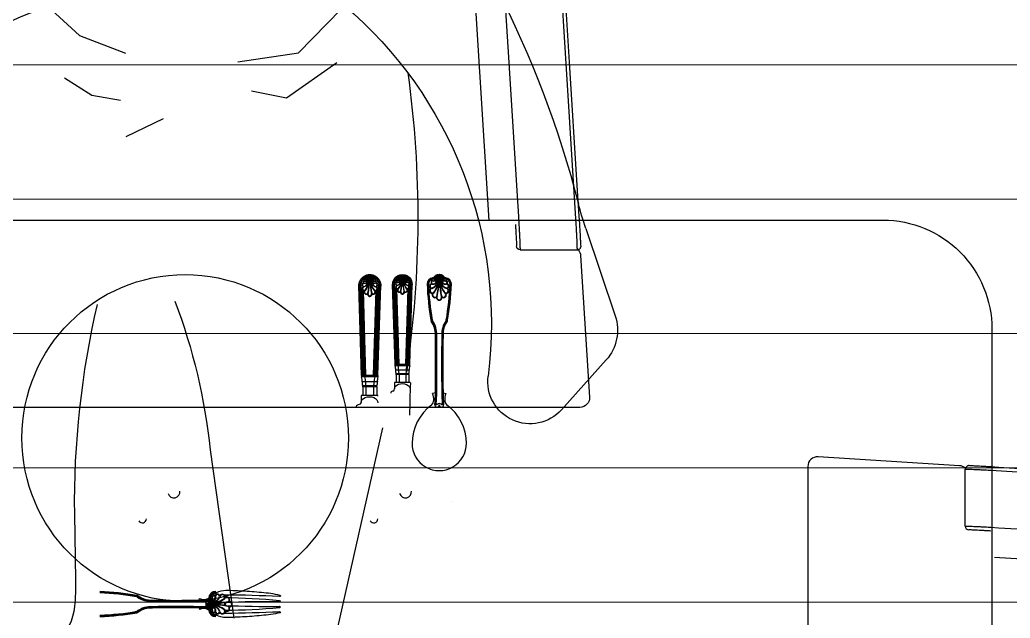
# Model space of a CAD drawing. Header units: millimetres. Extents: x -18512 to 101824, y -95768 to 52898.
# Drawn here: x 32288 to 33025, y -50364 to -49919 of the extents above; entities that cross this region are included whole.
import ezdxf

# ---------------------------------------------------------------- set-up
doc = ezdxf.new("R2010")
doc.units = ezdxf.units.MM
doc.header["$LTSCALE"] = 25
for name, color, linetype in [('1547 I-StB-p-00-GA$0$WD-FURNITURE', 1, 'Continuous'), ('1547 I-StB-p-00-GA$0$WD-FURNITURE-DETAIL', 126, 'Continuous'), ('WD-FURNITURE-2', 5, 'Continuous'), ('WD-JOINERY-2', 5, 'Continuous')]:
    doc.layers.add(name, color=color, linetype=linetype)
doc.layers.add('wood flooring', color=8, linetype='Continuous', lineweight=13)

# ---------------------------------------------------------------- blocks, each defined once
blk = doc.blocks.new('1547 I-StB-p-00-GA$0$chair')
at = {"layer": '1547 I-StB-p-00-GA$0$WD-FURNITURE'}
for p, q in [((-263.74, 74.61), (-278.03, -151.87)), ((-306.84, -178.79), (-358.89, -178.79)), ((-353.42, -179.16), (-353.42, -178.79)), ((-319.26, -179.16), (-319.26, -178.79)), ((-362.26, -184.13), (-370.44, -313.99)), ((-361.61, -323.4), (363.64, -323.39))]:
    blk.add_line(p, q, dxfattribs=at)
at = {"layer": '1547 I-StB-p-00-GA$0$WD-FURNITURE', "flags": 128}
for points in [[(-361.42, -154.95), (-360.98, -147.89), (-359.2, -119.61), (-352.06, -6.5), (-340.32, 179.79)], [(-336.77, 179.79), (-337.21, 172.72), (-339, 144.45), (-346.13, 31.34), (-357.89, -155.18)], [(-305.84, -155.18), (-305.39, -148.11), (-303.61, -119.83), (-296.48, -6.73), (-284.72, 179.79)], [(-358.89, -178.79), (-359.61, -178.71), (-359.8, -178.67)]]:
    blk.add_lwpolyline(points, dxfattribs=at)
at = {"layer": '1547 I-StB-p-00-GA$0$WD-FURNITURE'}
for centre, radius, start, end in [((-353.42, -184.69), 8.85, 137.9522, 176.39196), ((-306.84, -175.25), 3.54, 270.00206, 356.39575), ((-361.61, -314.55), 8.85, 176.39196, 270.0004)]:
    blk.add_arc(centre, radius, start, end, dxfattribs=at)
for points, knots in [([(-362.44, -174.8), (-362.45, -174.78), (-362.46, -174.68), (-362.44, -173.96), (-362.4, -172.6), (-362.32, -170.72), (-362.2, -168.39), (-362.06, -165.68), (-361.89, -162.66), (-361.68, -159.08), (-361.52, -156.45), (-361.42, -154.95)], [0, 0, 0, 0, 0.025798, 0.142664, 0.25953, 0.376395, 0.493305, 0.610216, 0.727313, 0.84441, 1, 1, 1, 1]), ([(-357.89, -155.18), (-357.98, -156.94), (-358.15, -160.01), (-358.36, -164.23), (-358.53, -167.76), (-358.67, -170.97), (-358.78, -173.7), (-358.87, -175.93), (-358.91, -177.55), (-358.92, -178.59), (-358.9, -178.72), (-358.89, -178.79)], [0, 0, 0, 0, 0.142554, 0.248331, 0.357164, 0.462792, 0.571472, 0.677072, 0.785729, 0.891335, 1, 1, 1, 1]), ([(-306.84, -178.79), (-306.85, -178.72), (-306.87, -178.6), (-306.86, -177.57), (-306.82, -175.95), (-306.73, -173.74), (-306.62, -171), (-306.48, -167.82), (-306.31, -164.26), (-306.1, -160.05), (-305.93, -156.94), (-305.84, -155.18)], [0, 0, 0, 0, 0.105606, 0.214271, 0.319871, 0.428528, 0.534156, 0.642836, 0.748613, 0.857447, 1, 1, 1, 1]), ([(-302.31, -155.4), (-302.4, -156.9), (-302.56, -159.52), (-302.77, -163.11), (-302.94, -166.12), (-303.09, -168.83), (-303.2, -171.16), (-303.28, -173.04), (-303.33, -174.43), (-303.34, -175.3), (-303.32, -175.41), (-303.3, -175.47)], [0, 0, 0, 0, 0.142603, 0.249927, 0.35725, 0.464402, 0.571553, 0.678665, 0.785775, 0.892887, 1, 1, 1, 1]), ([(-362.45, -175.21), (-362.45, -175.23), (-362.45, -175.32), (-362.44, -175.5), (-362.39, -175.89), (-362.25, -176.44), (-361.95, -177.1), (-361.41, -177.78), (-360.68, -178.37), (-360.09, -178.56), (-359.79, -178.65)], [0, 0, 0, 0, 0.031894, 0.193604, 0.305661, 0.40232, 0.533496, 0.682089, 0.844817, 1, 1, 1, 1])]:
    blk.add_open_spline(points, degree=3, knots=knots, dxfattribs=at)
blk = doc.blocks.new('A$C8985d8ab')
at = {"layer": 'WD-JOINERY-2', "color": 9}
for p, q in [((497.71, 669.47), (430.42, 683.03)), ((366.16, 634.53), (398.72, 672.18)), ((369.43, 500.46), (202.81, 440.24)), ((369.33, 371.24), (242.88, 372.83)), ((334.56, 265.06), (285.9, 259.63))]:
    blk.add_line(p, q, dxfattribs=at)
for points in [[(653.29, 427.95), (654.37, 473.49), (682.59, 509.27), (708.2, 531.45), (717.26, 528.95)], [(630.66, 435.32), (622.14, 460.58), (643.63, 501.08)], [(618.24, 367.54), (608.42, 338.15)], [(697.31, 240.35), (707.18, 272.01), (712.23, 292.4), (687.64, 313.49), (670.17, 345.8)], [(635.77, 337.5), (642.12, 316.85), (657.64, 298.25)]]:
    blk.add_lwpolyline(points, dxfattribs=at)
for centre, radius, start, end in [((423.86, 650.45), 33.23, 78.61214, 139.15437), ((551.76, 937.82), 273.74, 258.61217, 262.67317), ((416.65, -112.96), 785.7, 57.44571, 82.67314), ((389.99, 613.93), 31.5, 139.15437, 284.49857), ((475.45, 283.45), 309.84, 47.39899, 104.49857), ((619.92, -234.54), 787.03, 89.32134, 105.58277), ((378.5, -75.97), 447.31, 76.54594, 91.17528), ((259.29, 917.9), 657.16, 276.57686, 290.30576), ((305.5, 84.01), 176.71, 96.36552, 102.8076), ((275.28, 216.92), 40.41, 102.8076, 268.19857)]:
    blk.add_arc(centre, radius, start, end, dxfattribs=at)

msp = doc.modelspace()

# ---------------------------------------------------------------- hatches: boundary and pattern name
at = {"layer": 'wood flooring'}
h = msp.add_hatch(dxfattribs=at)
h.set_pattern_fill('_USER', color=256, scale=100, pattern_type=0)
h.set_pattern_definition([(360, (338285.01, 171947.46), (-2e-14, 100), [])])
h.paths.add_polyline_path([(33755.49, -49171.88), (31012.89, -49171.88), (31012.89, -49811.47), (31012.89, -62446.88), (32698.09, -62446.88), (32698.09, -63146.88), (33808.09, -63146.88)])

# ---------------------------------------------------------------- linework, layer by layer
at = {"layer": '1547 I-StB-p-00-GA$0$WD-FURNITURE'}
msp.add_lwpolyline([(31892.63, -50068.12), (32930.47, -50068.12, -0.414214), (33011.55, -50149.21), (33011.55, -53487.04, -0.414214), (32930.47, -53568.12), (31892.63, -53568.12, -0.414214), (31811.55, -53487.04), (31811.55, -50149.21, -0.414214)], format="xyb", close=True, dxfattribs=at)
at = {"layer": '1547 I-StB-p-00-GA$0$WD-FURNITURE-DETAIL'}
for p, q in [((32543.96, -50111.95), (32543.96, -50110.83)), ((32544.21, -50111.81), (32544.21, -50110.66)), ((32544.45, -50111.69), (32544.45, -50110.52)), ((32544.69, -50111.61), (32544.69, -50110.38)), ((32544.94, -50111.56), (32544.94, -50110.25)), ((32545.18, -50111.59), (32545.18, -50110.13)), ((32545.42, -50111.66), (32545.42, -50110.03)), ((32545.67, -50111.77), (32545.67, -50109.93)), ((32550.73, -50113.53), (32545.71, -50113.53)), ((32545.71, -50113.53), (32550.73, -50113.53)), ((32545.91, -50111.98), (32545.91, -50109.85)), ((32546.15, -50113.53), (32546.15, -50109.77)), ((32546.4, -50113.53), (32546.4, -50109.71)), ((32546.64, -50113.53), (32546.64, -50109.65)), ((32546.88, -50113.53), (32546.88, -50109.6)), ((32547.13, -50113.53), (32547.13, -50109.56)), ((32547.37, -50113.53), (32547.37, -50109.53)), ((32547.61, -50113.53), (32547.61, -50109.5)), ((32547.86, -50113.53), (32547.86, -50109.49)), ((32548.1, -50113.53), (32548.1, -50109.48)), ((32548.1, -50113.53), (32548.1, -50109.48)), ((32548.1, -50109.48), (32548.1, -50109.48)), ((32548.1, -50109.48), (32548.1, -50109.48)), ((32548.34, -50113.53), (32548.34, -50109.48)), ((32548.34, -50109.48), (32548.34, -50109.48)), ((32548.34, -50109.48), (32548.34, -50109.48)), ((32548.34, -50113.53), (32548.34, -50109.48)), ((32548.59, -50113.53), (32548.59, -50109.49)), ((32548.83, -50113.53), (32548.83, -50109.5)), ((32549.07, -50113.53), (32549.07, -50109.53)), ((32549.32, -50113.53), (32549.32, -50109.56)), ((32549.56, -50113.53), (32549.56, -50109.6)), ((32549.8, -50113.53), (32549.8, -50109.65)), ((32550.05, -50113.53), (32550.05, -50109.71)), ((32550.29, -50113.53), (32550.29, -50109.77)), ((32550.41, -50113.53), (32550.41, -50113.15)), ((32550.41, -50113.53), (32550.41, -50113.16)), ((32550.53, -50111.98), (32550.53, -50109.85)), ((32550.65, -50113.53), (32550.65, -50113.47)), ((32550.78, -50111.77), (32550.78, -50109.93)), ((32551.02, -50111.66), (32551.02, -50110.03)), ((32551.26, -50111.59), (32551.26, -50110.13)), ((32551.5, -50111.56), (32551.5, -50110.25)), ((32551.75, -50111.61), (32551.75, -50110.38)), ((32551.99, -50111.69), (32551.99, -50110.52)), ((32552.23, -50111.81), (32552.23, -50110.66)), ((32552.48, -50111.95), (32552.48, -50110.83)), ((32568.73, -50111.6), (32568.73, -50110.6)), ((32568.94, -50111.47), (32568.94, -50110.45)), ((32569.16, -50111.36), (32569.16, -50110.32)), ((32569.38, -50111.29), (32569.38, -50110.19)), ((32569.59, -50111.25), (32569.59, -50110.08)), ((32569.81, -50111.28), (32569.81, -50109.98)), ((32570.03, -50111.33), (32570.03, -50109.88)), ((32570.25, -50111.44), (32570.25, -50109.8)), ((32574.76, -50113.01), (32570.29, -50113.01)), ((32570.29, -50113.01), (32574.76, -50113.01)), ((32570.46, -50111.62), (32570.46, -50109.72)), ((32570.68, -50113.01), (32570.68, -50109.65)), ((32570.9, -50113.01), (32570.9, -50109.59)), ((32571.11, -50113.01), (32571.11, -50109.54)), ((32571.33, -50113.01), (32571.33, -50109.5)), ((32571.55, -50113.01), (32571.55, -50109.46)), ((32571.76, -50113.01), (32571.76, -50109.43)), ((32571.98, -50113.01), (32571.98, -50109.41)), ((32572.2, -50113.01), (32572.2, -50109.4)), ((32572.42, -50113.01), (32572.42, -50109.39)), ((32572.42, -50113.01), (32572.42, -50109.39)), ((32572.42, -50109.39), (32572.42, -50109.39)), ((32572.42, -50109.39), (32572.42, -50109.39)), ((32572.63, -50113.01), (32572.63, -50109.39)), ((32572.63, -50109.39), (32572.63, -50109.39)), ((32572.63, -50109.39), (32572.63, -50109.39)), ((32572.63, -50113.01), (32572.63, -50109.39)), ((32572.85, -50113.01), (32572.85, -50109.4)), ((32573.07, -50113.01), (32573.07, -50109.41)), ((32573.28, -50113.01), (32573.28, -50109.43)), ((32573.5, -50113.01), (32573.5, -50109.46)), ((32573.72, -50113.01), (32573.72, -50109.5)), ((32573.93, -50113.01), (32573.93, -50109.54)), ((32574.15, -50113.01), (32574.15, -50109.59)), ((32574.37, -50113.01), (32574.37, -50109.65)), ((32574.48, -50113.01), (32574.48, -50112.67)), ((32574.48, -50113.01), (32574.48, -50112.68)), ((32574.59, -50111.62), (32574.59, -50109.72)), ((32574.69, -50113.01), (32574.69, -50112.95)), ((32574.8, -50111.44), (32574.8, -50109.8)), ((32575.02, -50111.33), (32575.02, -50109.88)), ((32575.24, -50111.28), (32575.24, -50109.98)), ((32575.45, -50111.25), (32575.45, -50110.08)), ((32575.67, -50111.29), (32575.67, -50110.19)), ((32575.89, -50111.36), (32575.89, -50110.32)), ((32576.1, -50111.47), (32576.1, -50110.45)), ((32576.32, -50111.6), (32576.32, -50110.6)), ((32597.69, -50113.59), (32596.26, -50110.65)), ((32597.99, -50113.61), (32596.67, -50110.21)), ((32596.77, -50113.48), (32596.77, -50113.11)), ((32598.28, -50113.63), (32597.13, -50109.83)), ((32598.59, -50113.65), (32597.63, -50109.51)), ((32598.89, -50113.66), (32598.15, -50109.26)), ((32599.19, -50113.67), (32598.67, -50109.08)), ((32599.19, -50108.97), (32599.5, -50113.68)), ((32599.8, -50113.68), (32599.7, -50108.91)), ((32600.1, -50113.68), (32600.2, -50108.91)), ((32600.71, -50108.97), (32600.4, -50113.68)), ((32600.71, -50113.67), (32601.23, -50109.08)), ((32601.01, -50113.66), (32601.75, -50109.26)), ((32601.31, -50113.65), (32602.27, -50109.51)), ((32601.61, -50113.63), (32602.76, -50109.83)), ((32601.91, -50113.61), (32603.23, -50110.21)), ((32602.21, -50113.59), (32603.64, -50110.65)), ((32542.14, -50183.67), (32540.07, -50116.77)), ((32542.95, -50183.64), (32540.89, -50116.75)), ((32543.76, -50183.61), (32541.7, -50116.72)), ((32544.57, -50183.67), (32542.6, -50119.65)), ((32545.38, -50183.64), (32543.44, -50120.6)), ((32551.06, -50183.64), (32553, -50120.6)), ((32551.87, -50183.67), (32553.84, -50119.65)), ((32552.68, -50183.61), (32554.75, -50116.72)), ((32553.49, -50183.64), (32555.56, -50116.75)), ((32554.3, -50183.67), (32556.37, -50116.77)), ((32567.1, -50175.57), (32565.26, -50115.9)), ((32567.82, -50175.54), (32565.98, -50115.88)), ((32568.55, -50175.52), (32566.7, -50115.85)), ((32569.27, -50175.57), (32567.51, -50118.47)), ((32569.99, -50175.54), (32568.26, -50119.31)), ((32575.06, -50175.54), (32576.79, -50119.31)), ((32575.78, -50175.57), (32577.54, -50118.47)), ((32576.5, -50175.52), (32578.34, -50115.85)), ((32577.23, -50175.54), (32579.07, -50115.88)), ((32577.95, -50175.57), (32579.79, -50115.9)), ((32577.95, -50175.57), (32567.1, -50175.57)), ((32577.95, -50175.93), (32567.1, -50175.93)), ((32577.95, -50176.29), (32567.1, -50176.29)), ((32577.95, -50176.65), (32567.1, -50176.65)), ((32577.54, -50179.91), (32567.51, -50179.91)), ((32554.3, -50183.67), (32542.14, -50183.67)), ((32554.3, -50184.07), (32542.14, -50184.07)), ((32554.3, -50184.48), (32542.14, -50184.48)), ((32554.3, -50184.88), (32542.14, -50184.88)), ((32577.23, -50182.44), (32567.82, -50182.44)), ((32577.23, -50183.16), (32567.82, -50183.16)), ((32567.82, -50183.16), (32567.82, -50188.95)), ((32569.99, -50183.16), (32569.99, -50188.95)), ((32575.06, -50183.16), (32575.06, -50188.95)), ((32577.23, -50183.16), (32577.23, -50188.95)), ((32553.85, -50188.53), (32542.6, -50188.53)), ((32553.49, -50191.37), (32542.95, -50191.37)), ((32553.49, -50192.18), (32542.95, -50192.18)), ((32542.95, -50192.18), (32542.95, -50198.67)), ((32545.38, -50192.18), (32545.38, -50198.67)), ((32551.06, -50192.18), (32551.06, -50198.67)), ((32553.49, -50192.18), (32553.49, -50198.67)), ((32566.6, -50189.33), (32566.6, -50193.84)), ((32578.06, -50188.95), (32566.99, -50188.95)), ((32541.73, -50199.07), (32541.73, -50203.85)), ((32553.88, -50198.67), (32542.14, -50198.67)), ((32565.41, -50195.33), (32565.02, -50195.42)), ((32597.08, -50196.67), (32595.01, -50197.16)), ((32602.82, -50196.66), (32604.89, -50197.13)), ((32541, -50205.21), (32539.62, -50205.52)), ((32437.21, -50277.62), (32437.21, -50277.62)), ((32609.63, -50277.62), (32609.63, -50277.62)), ((32421.26, -50350.97), (32421.51, -50349.9)), ((32439.93, -50348.99), (32439.93, -50347.57)), ((32440.64, -50348.99), (32440.64, -50347.57)), ((32421.26, -50356.9), (32421.51, -50357.97)), ((32431.17, -50353.78), (32426.24, -50353.68)), ((32431.17, -50354.09), (32426.24, -50354.19)), ((32426.3, -50353.15), (32431.17, -50353.47)), ((32426.3, -50354.72), (32431.17, -50354.4)), ((32431.16, -50353.15), (32426.42, -50352.62)), ((32431.16, -50354.72), (32426.42, -50355.25)), ((32431.15, -50352.84), (32426.6, -50352.08)), ((32431.15, -50355.03), (32426.6, -50355.79)), ((32431.14, -50352.53), (32426.86, -50351.54)), ((32431.14, -50355.34), (32426.86, -50356.33)), ((32431.12, -50352.22), (32427.19, -50351.03)), ((32431.12, -50355.66), (32427.19, -50356.84)), ((32431.1, -50351.91), (32427.59, -50350.55)), ((32431.1, -50355.96), (32427.59, -50357.32)), ((32431.07, -50351.6), (32428.04, -50350.12)), ((32431.07, -50356.27), (32428.04, -50357.75)), ((32430.96, -50357.22), (32430.58, -50357.22)), ((32439.93, -50353.21), (32439.93, -50353.94)), ((32439.93, -50354.66), (32439.93, -50353.94)), ((32440.64, -50353.21), (32440.64, -50353.94)), ((32440.64, -50354.66), (32440.64, -50353.94)), ((32439.93, -50358.88), (32439.93, -50360.3)), ((32440.64, -50358.88), (32440.64, -50360.3))]:
    msp.add_line(p, q, dxfattribs=at)
for centre, radius in [((32410.72, -50230.29), 121.62), ((32544.65, -50112.82), 0.628), ((32551.8, -50112.82), 0.628), ((32551.8, -50112.82), 0.628), ((32569.33, -50112.37), 0.56), ((32575.71, -50112.37), 0.56), ((32575.71, -50112.37), 0.56), ((32595.5, -50112.7), 0.781), ((32604.4, -50112.7), 0.781), ((32430.16, -50349.34), 0.807), ((32430.16, -50358.53), 0.807)]:
    msp.add_circle(centre, radius, dxfattribs=at)
for centre, radius, start, end in [((32544.12, -50114.31), 0.897, 66.8116, 228.16054), ((32544.12, -50114.31), 0.654, 68.3862, 253.929), ((32544.61, -50113.26), 2.05, 249.00097, 352.46569), ((32542.71, -50113.53), 4.18, 286.65877, 359.96008), ((32542.71, -50113.53), 4.41, 285.71233, 0.00346), ((32544.61, -50113.26), 1.81, 248.19288, 351.43347), ((32544.09, -50110.83), 0.122, 0, 180), ((32544.33, -50110.66), 0.122, 0, 180), ((32544.57, -50110.52), 0.122, 0, 180), ((32544.82, -50110.38), 0.122, 0, 180), ((32535.74, -50113.03), 11.64, 321.02703, 357.53361), ((32545.06, -50110.25), 0.122, 0, 180), ((32535.76, -50113.03), 11.87, 320.76214, 357.60478), ((32545.3, -50110.13), 0.122, 0, 180), ((32545.55, -50110.03), 0.122, 0, 180), ((32545.79, -50109.93), 0.122, 0, 180), ((32546.03, -50109.85), 0.122, 0, 180), ((32546.28, -50109.77), 0.122, 0, 180), ((32546.52, -50109.71), 0.122, 0, 180), ((32546.76, -50109.65), 0.122, 0, 180), ((32499.46, -50112.17), 48.42, 347.62326, 358.3916), ((32547, -50109.6), 0.122, 0, 180), ((32499.72, -50112.2), 48.4, 347.48292, 358.42257), ((32547.25, -50109.56), 0.122, 0, 180), ((32547.49, -50109.53), 0.122, 0, 180), ((32547.73, -50109.5), 0.122, 0, 180), ((32547.98, -50109.49), 0.122, 0, 180), ((32548.22, -50109.48), 0.122, 0, 180), ((32548.22, -50109.48), 0.122, 0, 180), ((32548.46, -50109.49), 0.122, 0, 180), ((32596.72, -50112.2), 48.4, 181.5779, 192.51661), ((32548.71, -50109.5), 0.122, 0, 180), ((32596.98, -50112.17), 48.42, 181.6084, 192.37674), ((32548.95, -50109.53), 0.122, 0, 180), ((32560.69, -50113.03), 11.87, 182.39522, 219.23786), ((32549.19, -50109.56), 0.122, 0, 180), ((32560.7, -50113.03), 11.64, 182.46639, 218.97297), ((32549.44, -50109.6), 0.122, 0, 180), ((32553.73, -50113.53), 4.41, 179.99655, 254.28767), ((32549.68, -50109.65), 0.122, 0, 180), ((32553.73, -50113.53), 4.18, 180.03992, 253.34123), ((32549.92, -50109.71), 0.122, 0, 180), ((32551.84, -50113.26), 2.05, 187.53431, 290.99903), ((32550.17, -50109.77), 0.122, 0, 180), ((32551.83, -50113.26), 1.81, 188.56654, 291.80712), ((32550.41, -50109.85), 0.122, 0, 180), ((32550.65, -50109.93), 0.122, 0, 180), ((32550.9, -50110.03), 0.122, 0, 180), ((32551.14, -50110.13), 0.122, 0, 180), ((32551.38, -50110.25), 0.122, 0, 180), ((32551.63, -50110.38), 0.122, 0, 180), ((32551.87, -50110.52), 0.122, 0, 180), ((32552.32, -50114.31), 0.897, 311.83946, 113.1884), ((32552.11, -50110.66), 0.122, 0, 180), ((32552.32, -50114.31), 0.654, 286.071, 111.6138), ((32552.36, -50110.83), 0.122, 0, 180), ((32568.86, -50113.7), 0.8, 66.8116, 228.16054), ((32568.86, -50113.7), 0.583, 68.3862, 253.929), ((32569.3, -50112.77), 1.83, 249.00097, 352.46569), ((32567.61, -50113), 3.72, 286.65877, 359.96008), ((32567.61, -50113.01), 3.94, 285.71233, 0.00346), ((32569.3, -50112.76), 1.61, 248.19288, 351.43347), ((32568.84, -50110.6), 0.108, 0, 180), ((32569.05, -50110.45), 0.108, 0, 180), ((32569.27, -50110.32), 0.108, 0, 180), ((32569.49, -50110.19), 0.108, 0, 180), ((32561.39, -50112.56), 10.38, 321.02703, 357.53361), ((32569.7, -50110.08), 0.108, 0, 180), ((32561.4, -50112.56), 10.59, 320.76214, 357.60478), ((32569.92, -50109.98), 0.108, 0, 180), ((32570.14, -50109.88), 0.108, 0, 180), ((32570.35, -50109.8), 0.108, 0, 180), ((32570.57, -50109.72), 0.108, 0, 180), ((32570.79, -50109.65), 0.108, 0, 180), ((32571.01, -50109.59), 0.108, 0, 180), ((32571.22, -50109.54), 0.108, 0, 180), ((32529.03, -50111.79), 43.19, 347.62326, 358.3916), ((32571.44, -50109.5), 0.108, 0, 180), ((32529.26, -50111.82), 43.17, 347.48292, 358.42257), ((32571.66, -50109.46), 0.108, 0, 180), ((32571.87, -50109.43), 0.108, 0, 180), ((32572.09, -50109.41), 0.108, 0, 180), ((32572.31, -50109.4), 0.108, 0, 180), ((32572.52, -50109.39), 0.108, 0, 180), ((32572.52, -50109.39), 0.108, 0, 180), ((32572.74, -50109.4), 0.108, 0, 180), ((32615.79, -50111.82), 43.17, 181.5779, 192.51661), ((32572.96, -50109.41), 0.108, 0, 180), ((32616.02, -50111.79), 43.19, 181.6084, 192.37674), ((32573.18, -50109.43), 0.108, 0, 180), ((32583.64, -50112.56), 10.59, 182.39522, 219.23786), ((32573.39, -50109.46), 0.108, 0, 180), ((32583.66, -50112.56), 10.38, 182.46639, 218.97297), ((32573.61, -50109.5), 0.108, 0, 180), ((32577.44, -50113.01), 3.94, 179.99655, 254.28767), ((32573.83, -50109.54), 0.108, 0, 180), ((32577.44, -50113), 3.72, 180.03992, 253.34123), ((32574.04, -50109.59), 0.108, 0, 180), ((32575.75, -50112.77), 1.83, 187.53431, 290.99903), ((32574.26, -50109.65), 0.108, 0, 180), ((32575.75, -50112.76), 1.61, 188.56654, 291.80712), ((32574.48, -50109.72), 0.108, 0, 180), ((32574.69, -50109.8), 0.108, 0, 180), ((32574.91, -50109.88), 0.108, 0, 180), ((32575.13, -50109.98), 0.108, 0, 180), ((32575.34, -50110.08), 0.108, 0, 180), ((32575.56, -50110.19), 0.108, 0, 180), ((32575.78, -50110.32), 0.108, 0, 180), ((32576.18, -50113.7), 0.8, 311.83946, 113.1884), ((32576, -50110.45), 0.108, 0, 180), ((32576.18, -50113.7), 0.583, 286.071, 111.6138), ((32576.21, -50110.6), 0.108, 0, 180), ((32595.67, -50115.72), 4.74, 94.32907, 182.18705), ((32595.64, -50115.71), 4.22, 94.01938, 182.32014), ((32595.64, -50115.71), 3.73, 97.79311, 182.32014), ((32595.37, -50114.57), 1.57, 110.28591, 215.59436), ((32595.37, -50114.57), 1.26, 104.68666, 215.59436), ((32595.45, -50113.34), 2.55, 249.00097, 353.95928), ((32593.09, -50113.67), 5.2, 286.65877, 0.45626), ((32593.1, -50113.68), 5.49, 285.71233, 0.28988), ((32595.37, -50113.29), 2.34, 251.02499, 352.72373), ((32595.8, -50112.45), 1.17, 213.9169, 31.38253), ((32595.34, -50112.69), 1.7, 30.14215, 101.3169), ((32595.34, -50112.69), 1.19, 30.14215, 89.67328), ((32595.41, -50112.46), 1.03, 275.2135, 20.91622), ((32584.42, -50113.05), 14.49, 321.02703, 357.58923), ((32584.44, -50113.06), 14.77, 320.76214, 357.62363), ((32599.95, -50113.68), 4.77, 140.65222, 147.27982), ((32596.47, -50110.43), 0.302, 47.02859, 227.02859), ((32599.71, -50091.61), 22.07, 261.46175, 270.61449), ((32596.9, -50110.02), 0.302, 39.78053, 219.78053), ((32597.38, -50109.67), 0.296, 32.60366, 212.60366), ((32597.89, -50109.38), 0.287, 25.60514, 205.60514), ((32539.27, -50111.99), 60.25, 347.62326, 358.3916), ((32598.41, -50109.17), 0.277, 18.83581, 198.83581), ((32539.6, -50112.02), 60.23, 347.48292, 358.42257), ((32598.93, -50109.02), 0.266, 12.31762, 192.31762), ((32599.45, -50108.94), 0.256, 6.05236, 186.05236), ((32599.95, -50108.91), 0.248, 357.67085, 182.32915), ((32600.19, -50091.61), 22.07, 269.38551, 278.53825), ((32660.31, -50112.02), 60.23, 181.5779, 192.51661), ((32600.45, -50108.94), 0.256, 353.94764, 173.94764), ((32660.63, -50111.99), 60.25, 181.6084, 192.37674), ((32600.97, -50109.02), 0.266, 347.68238, 167.68238), ((32615.46, -50113.06), 14.77, 182.39522, 219.23786), ((32615.48, -50113.05), 14.49, 182.46639, 218.97297), ((32601.49, -50109.17), 0.277, 341.16419, 161.16419), ((32606.8, -50113.68), 5.49, 179.99655, 254.28767), ((32606.81, -50113.67), 5.2, 180.03992, 253.34123), ((32602.01, -50109.38), 0.287, 334.39486, 154.39486), ((32604.45, -50113.35), 2.54, 185.80055, 291.10788), ((32604.44, -50113.36), 2.24, 185.80756, 291.99045), ((32602.52, -50109.67), 0.296, 327.39634, 147.39634), ((32603, -50110.02), 0.302, 320.21947, 140.21947), ((32604.1, -50112.45), 1.17, 148.61747, 326.0831), ((32604.56, -50112.69), 1.7, 78.6831, 149.85785), ((32603.43, -50110.43), 0.302, 312.97141, 132.97141), ((32604.49, -50112.46), 1.03, 159.08378, 264.7865), ((32604.56, -50112.69), 1.19, 78.22436, 149.85785), ((32599.95, -50113.68), 4.77, 32.72018, 39.34779), ((32604.26, -50115.71), 4.22, 357.67986, 85.98062), ((32604.23, -50115.72), 4.74, 357.81295, 85.67093), ((32604.26, -50115.71), 3.73, 357.67986, 82.20689), ((32604.6, -50114.49), 1.16, 305.58534, 77.93516), ((32604.53, -50114.57), 1.26, 324.40565, 75.31334), ((32604.53, -50114.57), 1.57, 324.40565, 69.71409), ((32604.53, -50114.57), 1.57, 324.40565, 69.71409), ((32543.88, -50116.35), 1.42, 104.72291, 250.47604), ((32544.13, -50119.14), 1.62, 116.73274, 277.73752), ((32543.88, -50116.35), 1.18, 90.44096, 271.21576), ((32544.13, -50119.14), 1.38, 99.44079, 298.36665), ((32545.64, -50121.73), 1.62, 142.40081, 307.1014), ((32545.64, -50121.73), 1.38, 120.06916, 323.78644), ((32550.8, -50121.73), 1.38, 216.21357, 59.93084), ((32550.8, -50121.73), 1.62, 232.8986, 37.59919), ((32552.31, -50119.14), 1.38, 241.63335, 80.55921), ((32552.31, -50119.14), 1.62, 262.26248, 63.26726), ((32552.56, -50116.35), 1.18, 268.78424, 89.55904), ((32552.56, -50116.35), 1.42, 289.52396, 75.27709), ((32568.65, -50115.52), 1.27, 104.72291, 250.47604), ((32568.88, -50118.01), 1.45, 116.73274, 277.73752), ((32568.65, -50115.52), 1.05, 90.44096, 271.21576), ((32568.88, -50118.01), 1.23, 99.44079, 298.36665), ((32570.22, -50120.32), 1.45, 142.40081, 307.1014), ((32570.22, -50120.32), 1.23, 120.06916, 323.78644), ((32572.52, -50121.68), 1.23, 155.43065, 0), ((32572.52, -50121.68), 1.23, 180, 24.56935), ((32574.83, -50120.32), 1.23, 216.21357, 59.93084), ((32574.83, -50120.32), 1.45, 232.8986, 37.59919), ((32576.17, -50118.01), 1.23, 241.63335, 80.55921), ((32576.17, -50118.01), 1.45, 262.26248, 63.26726), ((32576.4, -50115.52), 1.05, 268.78424, 89.55904), ((32576.4, -50115.52), 1.27, 289.52396, 75.27709), ((32803.12, -50107.27), 212.37, 182.32873, 189.60748), ((32803.12, -50107.27), 212.37, 182.32873, 189.60748), ((32803.12, -50107.27), 211.87, 182.32873, 189.60748), ((32803.12, -50107.27), 211.38, 182.32873, 189.60748), ((32594.55, -50117.19), 1.77, 104.72291, 250.47604), ((32594.86, -50120.66), 2.02, 116.73274, 277.73752), ((32594.55, -50117.19), 1.46, 90.44096, 271.21576), ((32594.86, -50120.66), 1.72, 99.44079, 298.36665), ((32594.83, -50114.93), 0.616, 217.36556, 248.07709), ((32605.03, -50120.66), 1.72, 241.63335, 80.55921), ((32605.03, -50120.66), 1.72, 241.63335, 80.55921), ((32605.03, -50120.66), 2.02, 262.26248, 63.26726), ((32605.03, -50120.66), 2.02, 262.26248, 63.26726), ((32396.78, -50107.27), 211.38, 350.39252, 357.67127), ((32605.07, -50114.93), 0.616, 291.92291, 322.63445), ((32605.35, -50117.19), 1.46, 268.78424, 89.55904), ((32605.35, -50117.19), 1.46, 268.78424, 89.55904), ((32396.78, -50107.27), 211.87, 350.39252, 357.67127), ((32605.35, -50117.19), 1.77, 289.52396, 75.27709), ((32605.35, -50117.19), 1.77, 289.52396, 75.27709), ((32396.78, -50107.27), 212.37, 350.39252, 357.67127), ((32396.78, -50107.27), 212.37, 350.39252, 357.67127), ((32548.22, -50123.26), 1.62, 171.76469, 0), ((32548.22, -50123.26), 1.62, 180, 8.23531), ((32548.22, -50123.26), 1.38, 155.43065, 0), ((32548.22, -50123.26), 1.38, 180, 24.56935), ((32572.52, -50121.68), 1.45, 171.76469, 0), ((32572.52, -50121.68), 1.45, 180, 8.23531), ((32596.74, -50123.89), 2.02, 142.40081, 307.1014), ((32596.74, -50123.89), 1.72, 120.06916, 323.78644), ((32599.95, -50125.79), 2.02, 171.76469, 0), ((32599.95, -50125.79), 2.02, 180, 8.23531), ((32599.95, -50125.79), 1.72, 155.43065, 0), ((32599.95, -50125.79), 1.72, 180, 24.56935), ((32603.16, -50123.89), 1.72, 216.21357, 59.93084), ((32603.16, -50123.89), 2.02, 232.8986, 37.59919), ((32595.35, -50142.44), 1.64, 189.60748, 216.08071), ((32581.05, -50152.86), 16.06, 356.78279, 36.08071), ((32595.35, -50142.44), 1.15, 189.60748, 216.08071), ((32581.05, -50152.86), 16.55, 356.78279, 36.08071), ((32595.35, -50142.44), 0.656, 189.60748, 216.08071), ((32581.05, -50152.86), 17.04, 356.78279, 36.08071), ((32618.85, -50152.86), 17.04, 143.9193, 183.21722), ((32618.85, -50152.86), 16.55, 143.9193, 183.21722), ((32618.85, -50152.86), 16.06, 143.9193, 183.21722), ((32604.55, -50142.44), 0.656, 323.9193, 350.39252), ((32604.55, -50142.44), 1.15, 323.9193, 350.39252), ((32604.55, -50142.44), 1.64, 323.9193, 350.39252), ((31293.66, -50175.22), 1303.6, 359.0569, 0.9431), ((31293.66, -50175.22), 1304.09, 359.05686, 0.94314), ((31293.67, -50175.22), 1304.57, 359.05683, 0.94318), ((33906.23, -50175.33), 1304.57, 179.05193, 180.93828), ((33906.24, -50175.33), 1304.09, 179.05197, 180.93824), ((33906.24, -50175.33), 1303.6, 179.05201, 180.93821), ((32567.3, -50175.75), 0.27, 138.04896, 221.95104), ((32567.67, -50176.47), 0.597, 162.36241, 197.63759), ((32566.82, -50176.11), 0.33, 326.73108, 33.26892), ((32558.49, -50179.38), 9.03, 356.65809, 17.59194), ((32570.92, -50180.76), 3.52, 165.89889, 208.35114), ((32569.47, -50175.75), 0.27, 138.04896, 221.95104), ((32569.84, -50176.47), 0.597, 162.36241, 197.63759), ((32568.99, -50176.11), 0.33, 326.73108, 33.26892), ((32560.66, -50179.38), 9.03, 356.65809, 17.59194), ((32573.09, -50180.76), 3.52, 165.89889, 208.35114), ((32571.95, -50180.76), 3.52, 331.64886, 14.10111), ((32584.38, -50179.38), 9.03, 162.40806, 183.34191), ((32576.05, -50176.11), 0.33, 146.73108, 213.26892), ((32575.58, -50175.75), 0.27, 318.04896, 41.95104), ((32575.21, -50176.47), 0.597, 342.36241, 17.63759), ((32574.12, -50180.76), 3.52, 331.64886, 14.10111), ((32586.55, -50179.38), 9.03, 162.40806, 183.34191), ((32578.22, -50176.11), 0.33, 146.73108, 213.26892), ((32577.75, -50175.75), 0.27, 318.04896, 41.95104), ((32577.38, -50176.47), 0.597, 342.36241, 17.63759), ((32542.37, -50183.87), 0.303, 138.04896, 221.95104), ((32542.78, -50184.68), 0.669, 162.36241, 197.63759), ((32541.83, -50184.27), 0.37, 326.73108, 33.26892), ((32532.49, -50187.94), 10.12, 356.65809, 17.59194), ((32544.8, -50183.87), 0.303, 138.04896, 221.95104), ((32545.21, -50184.68), 0.669, 162.36241, 197.63759), ((32544.26, -50184.27), 0.37, 326.73108, 33.26892), ((32534.93, -50187.94), 10.12, 356.65809, 17.59194), ((32561.52, -50187.94), 10.12, 162.40806, 183.34191), ((32552.18, -50184.27), 0.37, 146.73108, 213.26892), ((32551.64, -50183.87), 0.303, 318.04896, 41.95104), ((32551.23, -50184.68), 0.669, 342.36241, 17.63759), ((32563.95, -50187.94), 10.12, 162.40806, 183.34191), ((32554.61, -50184.27), 0.37, 146.73108, 213.26892), ((32554.08, -50183.87), 0.303, 318.04896, 41.95104), ((32553.66, -50184.68), 0.669, 342.36241, 17.63759), ((32567.45, -50182.8), 0.523, 316.2447, 43.7553), ((32569.61, -50182.8), 0.523, 316.2447, 43.7553), ((32575.43, -50182.8), 0.523, 136.2447, 223.7553), ((32577.6, -50182.8), 0.523, 136.2447, 223.7553), ((32546.43, -50189.49), 3.95, 165.89889, 208.35114), ((32542.53, -50191.77), 0.586, 316.2447, 43.7553), ((32548.86, -50189.49), 3.95, 165.89889, 208.35114), ((32544.96, -50191.77), 0.586, 316.2447, 43.7553), ((32551.48, -50191.77), 0.586, 136.2447, 223.7553), ((32547.58, -50189.49), 3.95, 331.64886, 14.10111), ((32553.91, -50191.77), 0.586, 136.2447, 223.7553), ((32550.02, -50189.49), 3.95, 331.64886, 14.10111), ((32565.08, -50193.84), 1.53, 282.64988, 0), ((32566.99, -50189.33), 0.382, 90, 180), ((34273.18, -50245.91), 1695.68, 178.08834, 178.902), ((32578.06, -50189.33), 0.382, 358.15087, 90), ((32542.14, -50199.07), 0.405, 90, 180), ((32553.88, -50199.07), 0.405, 358.15087, 90), ((32565.36, -50196.84), 1.46, 101.67564, 183.43322), ((32590.57, -50202.05), 5.28, 315.02429, 0.53007), ((32581.42, -50202), 14.43, 359.38801, 19.62385), ((32495.16, -50196.56), 101.92, 354.85896, 359.93592), ((32495.16, -50196.56), 102.42, 355.44376, 359.93592), ((32495.16, -50196.56), 102.91, 355.46985, 359.93592), ((32704.74, -50196.56), 102.91, 180.06408, 184.53015), ((32704.74, -50196.56), 102.91, 180.06408, 184.53015), ((32704.74, -50196.56), 102.42, 180.06408, 184.55624), ((32704.74, -50196.56), 101.92, 180.06408, 185.14105), ((32618.51, -50201.89), 14.43, 160.71283, 183.9014), ((32540.15, -50207.59), 2.13, 104.20324, 182.83279), ((32540.11, -50203.85), 1.62, 303.31873, 0), ((32615.01, -50234.41), 35.33, 125.88592, 179.88783), ((32598.31, -50205.69), 1.64, 180, 0), ((32598.04, -50204.68), 0.791, 181.48241, 314.45581), ((32598.37, -50204.64), 0.624, 184.02929, 293.59083), ((32599.93, -50206.39), 1.76, 89.23913, 139.21461), ((32599.97, -50206.39), 1.76, 40.78539, 90.76087), ((32599.97, -50206.39), 1.76, 40.78539, 90.76087), ((32601.59, -50205.69), 1.64, 180, 0), ((32601.53, -50204.64), 0.624, 246.40917, 355.97071), ((32601.86, -50204.68), 0.791, 225.54419, 358.5176), ((32609.33, -50202.05), 5.28, 188.97519, 224.97572), ((32584.89, -50234.41), 35.33, 0.11217, 54.11408), ((32599.95, -50234.34), 20.27, 179.47376, 0.52624), ((32402.31, -50270.36), 4.51, 197.41464, 7.42277), ((32574.73, -50270.37), 4.51, 197.41464, 7.42277), ((32378.81, -50290.52), 3, 209.24681, 1.01409), ((32551.23, -50290.53), 3, 209.24681, 1.01409), ((32338.33, -50563.82), 218.36, 80.39252, 87.67127), ((32338.33, -50563.82), 218.87, 80.39252, 87.67127), ((32338.33, -50563.82), 219.38, 80.39252, 87.67127), ((32338.33, -50563.82), 219.38, 80.39252, 87.67127), ((32374.67, -50349.18), 0.678, 53.91929, 80.39252), ((32374.67, -50349.18), 1.19, 53.91929, 80.39252), ((32374.67, -50349.18), 1.69, 53.91929, 80.39252), ((32385.43, -50334.41), 17.6, 233.91929, 273.21721), ((32385.43, -50334.41), 17.1, 233.91929, 273.21721), ((32385.43, -50334.41), 16.59, 233.91929, 273.21721), ((32424.47, -50344.25), 6.38, 242.31309, 292.55963), ((32423.05, -50338.58), 12.19, 288.52334, 308.67995), ((32431.17, -50353.94), 4.93, 122.72018, 129.34778), ((32433.27, -50349.51), 4.9, 87.81295, 175.67093), ((32430.14, -50349.17), 1.75, 168.6831, 239.85785), ((32433.26, -50349.48), 4.36, 87.67986, 175.98062), ((32430.14, -50349.17), 1.23, 168.22436, 239.85785), ((32429.89, -50349.65), 1.21, 238.61747, 56.0831), ((32433.26, -50349.48), 3.85, 87.67986, 172.20689), ((32429.9, -50349.24), 1.06, 249.08378, 354.7865), ((32432.09, -50349.21), 1.62, 54.40564, 159.71409), ((32432.09, -50349.21), 1.62, 54.40564, 159.71409), ((32432.09, -50349.21), 1.31, 54.40564, 165.31334), ((32432, -50349.13), 1.2, 35.58534, 167.93516), ((32430.84, -50349.29), 2.31, 275.80756, 21.99045), ((32430.83, -50349.29), 2.63, 275.80055, 21.10788), ((32431.17, -50346.86), 5.67, 269.99654, 344.28767), ((32431.16, -50346.85), 5.37, 270.03992, 343.34123), ((32430.52, -50337.89), 14.96, 272.46639, 308.97297), ((32430.53, -50337.91), 15.26, 272.39522, 309.23786), ((32432.46, -50348.65), 0.637, 21.92291, 52.63444), ((32434.8, -50348.35), 1.82, 19.52396, 165.27709), ((32434.8, -50348.35), 1.82, 19.52396, 165.27709), ((32434.8, -50348.35), 1.51, 358.78424, 179.55904), ((32434.8, -50348.35), 1.51, 358.78424, 179.55904), ((32438.38, -50348.68), 2.08, 352.26248, 153.26726), ((32438.38, -50348.68), 2.08, 352.26248, 153.26726), ((32438.38, -50348.68), 1.77, 331.63335, 170.55921), ((32438.38, -50348.68), 1.77, 331.63335, 170.55921), ((32440.28, -50347.57), 0.354, 89.47736, 180), ((32440.28, -50348.99), 0.354, 180, 269.27156), ((32441.71, -50350.61), 1.77, 306.21356, 149.93084), ((32434.89, -50853.39), 504.08, 84.75533, 89.38699), ((32430.72, -51531.16), 1183.99, 87.56792, 89.53708), ((32441.71, -50350.61), 2.08, 322.8986, 127.59919), ((32440.98, -50347.57), 0.344, 87.83621, 180.68135), ((32441, -50348.98), 0.368, 180.91883, 267.04538), ((32385.43, -50373.46), 17.6, 86.78279, 126.08071), ((32385.43, -50373.46), 17.1, 86.78279, 126.08071), ((32385.43, -50373.46), 16.59, 86.78279, 126.08071), ((32403.9, -49516.65), 835.51, 268.79592, 271.19165), ((32403.81, -51191.21), 835.51, 88.80214, 91.19786), ((32403.9, -49516.65), 835.01, 268.79584, 271.19174), ((32403.81, -51191.22), 835.01, 88.80205, 91.19795), ((32403.9, -49516.64), 834.52, 268.79575, 271.19182), ((32403.81, -51191.23), 834.52, 88.80197, 91.19803), ((32421.14, -50245.68), 105.29, 270.06408, 275.14105), ((32421.14, -50245.68), 105.8, 270.06408, 274.55624), ((32421.14, -50245.68), 106.31, 270.06408, 274.53015), ((32421.14, -50245.68), 106.31, 270.06408, 274.53015), ((32421.14, -50462.19), 106.31, 85.46985, 89.93592), ((32421.14, -50462.19), 105.8, 85.44376, 89.93592), ((32421.14, -50462.19), 105.29, 84.85895, 89.93592), ((32424.47, -50363.62), 6.38, 67.44037, 117.68691), ((32426.24, -50353.94), 0.256, 87.67085, 272.32915), ((32426.27, -50353.42), 0.264, 83.94764, 263.94764), ((32426.27, -50354.45), 0.264, 96.05236, 276.05236), ((32426.36, -50352.89), 0.275, 77.68238, 257.68238), ((32426.36, -50354.99), 0.275, 102.31762, 282.31762), ((32426.51, -50352.35), 0.286, 71.16419, 251.16419), ((32426.51, -50355.52), 0.286, 108.83581, 288.83581), ((32426.73, -50351.81), 0.296, 64.39486, 244.39486), ((32426.73, -50356.06), 0.296, 115.60514, 295.60514), ((32427.02, -50351.28), 0.305, 57.39634, 237.39634), ((32427.02, -50356.59), 0.305, 122.60366, 302.60366), ((32427.39, -50350.79), 0.312, 50.21947, 230.21947), ((32427.39, -50357.08), 0.312, 129.78053, 309.78053), ((32427.81, -50350.34), 0.312, 42.97141, 222.97141), ((32427.81, -50357.53), 0.312, 137.02859, 317.02859), ((32430.14, -50358.7), 1.75, 120.14215, 191.3169), ((32429.89, -50358.22), 1.21, 303.9169, 121.38253), ((32431.3, -50353.91), 1.82, 130.78539, 180.76087), ((32431.3, -50353.91), 1.82, 130.78539, 180.76087), ((32431.3, -50353.96), 1.82, 179.23913, 229.21461), ((32429.49, -50352.3), 0.645, 336.40917, 85.97071), ((32429.49, -50355.57), 0.645, 274.02929, 23.59083), ((32429.52, -50351.96), 0.817, 315.54419, 88.5176), ((32429.52, -50355.91), 0.817, 271.4824, 44.45581), ((32430.58, -50352.24), 1.69, 270, 90), ((32430.58, -50355.63), 1.69, 270, 90), ((32408.37, -50353.69), 22.8, 359.38551, 8.53825), ((32408.37, -50354.18), 22.8, 351.46175, 0.61449), ((32430.77, -50358.67), 2.42, 341.02499, 82.72373), ((32430.82, -50358.58), 2.64, 339.00097, 83.95927), ((32431.16, -50361.02), 5.37, 16.65877, 90.45626), ((32431.17, -50361.02), 5.67, 15.71233, 90.28988), ((32430.52, -50369.98), 14.96, 51.02703, 87.58923), ((32430.53, -50369.96), 15.26, 50.76214, 87.62363), ((32429.42, -50291.25), 62.24, 271.6084, 282.37674), ((32429.45, -50291.58), 62.22, 271.5779, 282.51661), ((32429.45, -50416.28), 62.21, 77.48292, 88.42257), ((32429.42, -50416.62), 62.24, 77.62326, 88.3916), ((32440.28, -50353.21), 0.354, 92.45285, 180), ((32440.28, -50354.66), 0.354, 180, 267.54715), ((32441.71, -50357.26), 1.77, 210.06916, 53.78644), ((32474.79, -51185.17), 833.02, 89.57561, 92.37531), ((32474.79, -49522.7), 833.02, 267.62469, 270.42439), ((32434.89, -49854.48), 504.08, 270.61301, 275.24467), ((32441.71, -50357.26), 2.08, 232.40081, 37.1014), ((32441.05, -50353.24), 0.413, 100.3988, 176.75405), ((32441.05, -50354.63), 0.413, 183.24595, 259.6012), ((32443.68, -50353.94), 1.77, 245.43065, 90), ((32443.68, -50353.94), 1.77, 270, 114.56935), ((32443.68, -50353.94), 2.08, 261.76469, 90), ((32443.68, -50353.94), 2.08, 270, 98.23531), ((32338.33, -50144.05), 218.36, 272.32873, 279.60748), ((32338.33, -50144.05), 218.87, 272.32873, 279.60748), ((32338.33, -50144.05), 219.38, 272.32873, 279.60748), ((32338.33, -50144.05), 219.38, 272.32873, 279.60748), ((32374.67, -50358.69), 0.678, 279.60748, 306.08071), ((32374.67, -50358.69), 1.19, 279.60748, 306.08071), ((32374.67, -50358.69), 1.69, 279.60748, 306.08071), ((32423.05, -50369.29), 12.19, 51.32005, 71.47666), ((32431.17, -50353.94), 4.93, 230.65222, 237.27982), ((32433.27, -50358.36), 4.9, 184.32907, 272.18705), ((32430.14, -50358.7), 1.23, 120.14215, 179.67328), ((32433.26, -50358.39), 4.36, 184.01938, 272.32014), ((32433.26, -50358.39), 3.85, 187.79311, 272.32014), ((32429.9, -50358.63), 1.06, 5.2135, 110.91622), ((32432.09, -50358.66), 1.62, 200.28591, 305.59436), ((32432.09, -50358.66), 1.31, 194.68666, 305.59436), ((32432.46, -50359.22), 0.637, 307.36556, 338.07709), ((32434.8, -50359.52), 1.82, 194.72291, 340.47604), ((32434.8, -50359.52), 1.51, 180.44096, 1.21576), ((32438.38, -50359.19), 2.08, 206.73274, 7.73752), ((32438.38, -50359.19), 1.77, 189.44079, 28.36665), ((32440.28, -50358.88), 0.354, 90.72844, 180), ((32440.28, -50360.3), 0.354, 180, 270.52264), ((32430.72, -49176.71), 1183.99, 270.46292, 272.43208), ((32441, -50358.89), 0.368, 92.95462, 179.08117), ((32440.98, -50360.3), 0.344, 179.31865, 272.16379)]:
    msp.add_arc(centre, radius, start, end, dxfattribs=at)
at = {"layer": '1547 I-StB-p-00-GA$0$WD-FURNITURE-DETAIL', "extrusion": (0, 0, -1)}
for centre, major_axis, ratio, start_param, end_param in [((32548.22, -50116.77), (-8.15, 0), 0.995334, -0.062188, 3.203781), ((32572.52, -50115.9), (-7.27, 0), 0.995334, -0.062188, 3.203781), ((32572.45, -50193.82), (5.84, -0.08), 0.682212, 3.116522, 6.32704), ((32547.93, -50203.83), (6.2, -0.09), 0.682212, 3.116522, 6.32704), ((32480.96, -50347.83), (-0.707, 0), 0.592719, 2.305035, 4.854822), ((32480.96, -50351.79), (0.707, 0), 0.525862, 4.712389, 7.853982)]:
    msp.add_ellipse(centre, major_axis=major_axis, ratio=ratio, start_param=start_param, end_param=end_param, dxfattribs=at)
at = {"layer": '1547 I-StB-p-00-GA$0$WD-FURNITURE-DETAIL'}
for centre, ratio, start_param, end_param in [((32480.96, -50356.08), 0.525862, 4.712389, 7.853982), ((32480.96, -50360.04), 0.592719, -0.836557, 1.713229)]:
    msp.add_ellipse(centre, major_axis=(0.707, 0), ratio=ratio, start_param=start_param, end_param=end_param, dxfattribs=at)
for points, knots in [([(32540.9, -50117.23), (32540.87, -50116.67), (32540.89, -50116.12), (32541.14, -50114.66), (32541.47, -50113.77), (32542.45, -50112.18), (32543.09, -50111.48), (32543.84, -50110.92), (32543.84, -50110.92), (32543.96, -50110.83)], [6.220997, 6.220997, 6.220997, 6.220997, 6.448454, 6.448454, 6.8312969, 6.8312969, 7.2141399, 7.2141399, 7.2146082, 7.2146082, 7.2146082, 7.2146082]), ([(32541.7, -50116.72), (32541.67, -50116.41), (32541.76, -50115.89), (32541.95, -50114.98), (32542.1, -50114.53), (32542.61, -50113.47), (32543, -50112.89), (32543.94, -50111.85), (32544.69, -50111.54), (32545.3, -50111.6), (32546.22, -50111.73), (32546.03, -50113.8), (32544.81, -50113.99), (32544.16, -50113.21)], [6.220997, 6.220997, 6.220997, 6.220997, 6.449003, 6.449003, 6.677009, 6.677009, 7.009507, 7.009507, 7.342006, 7.342006, 7.674504, 7.674504, 7.975504, 7.975504, 7.975504, 7.975504]), ([(32544.92, -50113.92), (32544.74, -50113.89), (32544.56, -50113.83), (32544.38, -50113.72), (32544.37, -50113.71), (32544.36, -50113.7)], [7.87217953, 7.87217953, 7.87217953, 7.87217953, 7.92581627, 7.92581627, 7.92995814, 7.92995814, 7.92995814, 7.92995814]), ([(32546.15, -50113.53), (32546.03, -50113.7), (32545.9, -50113.75), (32545.77, -50113.85), (32545.62, -50113.91), (32545.28, -50113.96), (32545.1, -50113.95), (32544.92, -50113.92)], [7.7445958, 7.7445958, 7.7445958, 7.7445958, 7.7679794, 7.7679794, 7.8187079, 7.8187079, 7.8721816, 7.8721816, 7.8721816, 7.8721816]), ([(32554.75, -50116.72), (32554.77, -50116.41), (32554.68, -50115.89), (32554.49, -50114.98), (32554.34, -50114.53), (32553.84, -50113.47), (32553.45, -50112.89), (32552.5, -50111.85), (32551.75, -50111.54), (32551.14, -50111.6), (32550.23, -50111.73), (32550.41, -50113.8), (32551.63, -50113.99), (32552.28, -50113.21)], [6.220997, 6.220997, 6.220997, 6.220997, 6.449003, 6.449003, 6.677009, 6.677009, 7.009507, 7.009507, 7.342006, 7.342006, 7.674504, 7.674504, 7.975504, 7.975504, 7.975504, 7.975504]), ([(32550.29, -50113.53), (32550.42, -50113.7), (32550.54, -50113.75), (32550.67, -50113.85), (32550.83, -50113.91), (32551.16, -50113.96), (32551.34, -50113.95), (32551.52, -50113.92)], [7.7445958, 7.7445958, 7.7445958, 7.7445958, 7.7679794, 7.7679794, 7.8187079, 7.8187079, 7.8721816, 7.8721816, 7.8721816, 7.8721816]), ([(32551.52, -50113.92), (32551.7, -50113.89), (32551.88, -50113.83), (32552.06, -50113.72), (32552.07, -50113.71), (32552.08, -50113.7)], [7.87217953, 7.87217953, 7.87217953, 7.87217953, 7.92581627, 7.92581627, 7.92995814, 7.92995814, 7.92995814, 7.92995814]), ([(32552.48, -50110.83), (32553.09, -50111.29), (32553.54, -50111.71), (32554.52, -50112.92), (32554.96, -50113.75), (32555.49, -50115.48), (32555.6, -50116.36), (32555.54, -50117.23)], [8.4933907, 8.4933907, 8.4933907, 8.4933907, 8.7455117, 8.7455117, 9.1283546, 9.1283546, 9.4869663, 9.4869663, 9.4869663, 9.4869663]), ([(32565.99, -50116.3), (32565.96, -50115.81), (32565.99, -50115.31), (32566.21, -50114.01), (32566.5, -50113.22), (32567.37, -50111.8), (32567.95, -50111.17), (32568.62, -50110.68), (32568.62, -50110.68), (32568.73, -50110.6)], [6.220997, 6.220997, 6.220997, 6.220997, 6.448454, 6.448454, 6.8312969, 6.8312969, 7.2141399, 7.2141399, 7.2146082, 7.2146082, 7.2146082, 7.2146082]), ([(32566.7, -50115.85), (32566.68, -50115.57), (32566.76, -50115.11), (32566.93, -50114.3), (32567.06, -50113.89), (32567.52, -50112.95), (32567.86, -50112.43), (32568.71, -50111.51), (32569.37, -50111.23), (32569.92, -50111.28), (32570.74, -50111.4), (32570.57, -50113.24), (32569.48, -50113.41), (32568.9, -50112.72)], [6.220997, 6.220997, 6.220997, 6.220997, 6.449003, 6.449003, 6.677009, 6.677009, 7.009507, 7.009507, 7.342006, 7.342006, 7.674504, 7.674504, 7.975504, 7.975504, 7.975504, 7.975504]), ([(32569.58, -50113.35), (32569.42, -50113.32), (32569.26, -50113.27), (32569.1, -50113.17), (32569.09, -50113.17), (32569.08, -50113.16)], [7.87217953, 7.87217953, 7.87217953, 7.87217953, 7.92581627, 7.92581627, 7.92995814, 7.92995814, 7.92995814, 7.92995814]), ([(32570.68, -50113.01), (32570.57, -50113.16), (32570.46, -50113.2), (32570.34, -50113.29), (32570.2, -50113.34), (32569.9, -50113.39), (32569.74, -50113.38), (32569.58, -50113.35)], [7.7445958, 7.7445958, 7.7445958, 7.7445958, 7.7679794, 7.7679794, 7.8187079, 7.8187079, 7.8721816, 7.8721816, 7.8721816, 7.8721816]), ([(32578.34, -50115.85), (32578.37, -50115.57), (32578.29, -50115.11), (32578.12, -50114.3), (32577.98, -50113.89), (32577.53, -50112.95), (32577.18, -50112.43), (32576.34, -50111.51), (32575.68, -50111.23), (32575.13, -50111.28), (32574.31, -50111.4), (32574.48, -50113.24), (32575.57, -50113.41), (32576.15, -50112.72)], [6.220997, 6.220997, 6.220997, 6.220997, 6.449003, 6.449003, 6.677009, 6.677009, 7.009507, 7.009507, 7.342006, 7.342006, 7.674504, 7.674504, 7.975504, 7.975504, 7.975504, 7.975504]), ([(32574.37, -50113.01), (32574.48, -50113.16), (32574.59, -50113.2), (32574.71, -50113.29), (32574.85, -50113.34), (32575.14, -50113.39), (32575.31, -50113.38), (32575.47, -50113.35)], [7.7445958, 7.7445958, 7.7445958, 7.7445958, 7.7679794, 7.7679794, 7.8187079, 7.8187079, 7.8721816, 7.8721816, 7.8721816, 7.8721816]), ([(32575.47, -50113.35), (32575.63, -50113.32), (32575.79, -50113.27), (32575.95, -50113.17), (32575.96, -50113.17), (32575.97, -50113.16)], [7.87217953, 7.87217953, 7.87217953, 7.87217953, 7.92581627, 7.92581627, 7.92995814, 7.92995814, 7.92995814, 7.92995814]), ([(32576.32, -50110.6), (32576.87, -50111), (32577.27, -50111.38), (32578.14, -50112.46), (32578.54, -50113.2), (32579.01, -50114.74), (32579.1, -50115.53), (32579.05, -50116.3)], [8.4933907, 8.4933907, 8.4933907, 8.4933907, 8.7455117, 8.7455117, 9.1283546, 9.1283546, 9.4869663, 9.4869663, 9.4869663, 9.4869663]), ([(32481.44, -50347.52), (32479.17, -50347), (32474.58, -50345.96), (32467.51, -50345.52), (32460.46, -50344.65), (32453.37, -50344.33), (32446.29, -50344.03), (32439.09, -50343.5), (32433.41, -50345.35), (32431.15, -50347.62), (32430.67, -50348.1)], [0.294726, 0.294726, 0.294726, 0.294726, 8.898289, 17.667298, 26.436307, 35.172697, 43.900914, 52.62913, 61.961467, 64.457874, 64.457874, 64.457874, 64.457874]), ([(32481.44, -50360.36), (32479.17, -50360.87), (32474.58, -50361.91), (32467.51, -50362.36), (32460.46, -50363.22), (32453.37, -50363.54), (32446.29, -50363.84), (32439.09, -50364.37), (32433.41, -50362.52), (32431.15, -50360.25), (32430.67, -50359.77)], [0.294726, 0.294726, 0.294726, 0.294726, 8.898289, 17.667298, 26.436307, 35.172697, 43.900914, 52.62913, 61.961467, 64.457874, 64.457874, 64.457874, 64.457874])]:
    msp.add_open_spline(points, degree=3, knots=knots, dxfattribs=at)
for points in [[(32554.75, -50116.75), (32554.75, -50116.89), (32554.74, -50117.04), (32554.73, -50117.18)], [(32578.34, -50115.88), (32578.34, -50116.01), (32578.34, -50116.13), (32578.33, -50116.26)]]:
    msp.add_open_spline(points, degree=3, dxfattribs=at)

# ---------------------------------------------------------------- block references
at = {"layer": '1547 I-StB-p-00-GA$0$WD-FURNITURE', "xscale": -0.810810810810556, "yscale": 0.810810810810556, "zscale": 0.810810810810556}
msp.add_blockref('1547 I-StB-p-00-GA$0$chair', (32411.55, -49945.29), dxfattribs=at)
at = {"layer": '1547 I-StB-p-00-GA$0$WD-FURNITURE', "xscale": 0.810810810810556, "yscale": 0.810810810810556, "zscale": 0.810810810810556, "rotation": 270}
msp.add_blockref('1547 I-StB-p-00-GA$0$chair', (33136.68, -50544.7), dxfattribs=at)
at = {"layer": 'WD-FURNITURE-2', "xscale": -1, "rotation": 277.2160103929933}
msp.add_blockref('A$C8985d8ab', (32107.48, -50652.23), dxfattribs=at)

doc.saveas('drawing.dxf')
